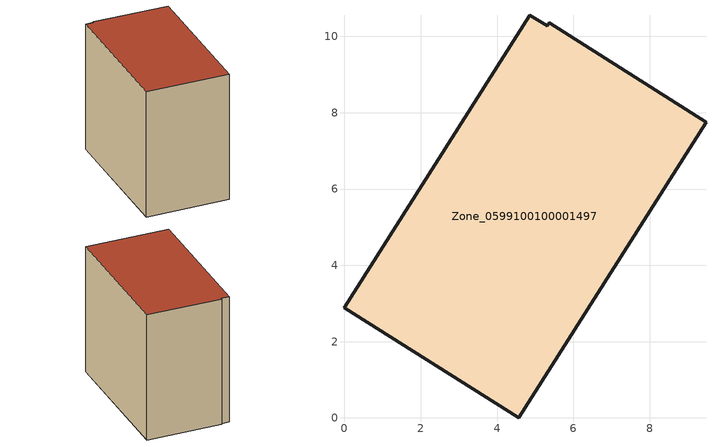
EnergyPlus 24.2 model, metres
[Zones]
Zone_0599100100001497
 floor ground (C_G): 5.31,10.28 5.37,10.35 9.47,7.75 4.57,0 0,2.88 4.86,10.56 z1.66
 wall outside (C_F): 0,2.88 4.57,0 9.47,7.75 5.37,10.35 5.31,10.28 4.86,10.56 0,2.88 z1.66:10.18
 roof outside (C_R): 5.31,10.28 4.86,10.56 0,2.88 4.57,0 9.47,7.75 5.37,10.35 z10.18
[BUILDING]
Pand.0599100100001497: North Axis=0; Terrain=City; Loads Convergence Tolerance Value=0.04; Temperature Convergence Tolerance Value=0.4; Solar Distribution=FullExterior; Maximum Number of Warmup Days=25; Minimum Number of Warmup Days=1
[Site:Location]
Rotterdam.The.Hague.AP_ZH_NLD Design_Conditions: Latitude=51.96; Longitude=4.45; Time Zone=1; Elevation=-4.5
[SITE:GROUNDTEMPERATURE:BUILDINGSURFACE]
18, 18, 18, 18, 18, 18, 18, 18, 18, 18, 18, 18
[MATERIAL] Thermal Absorptance=0.9; Solar Absorptance=0.7; Visible Absorptance=0.7
Name | Roughness | Thickness | Conductivity | Density | Specific Heat
G.TI.2006-2014 | MediumSmooth | 0.15 | 0.06 | 540 | 1210
F.TI.2006-2014 | Rough | 0.3 | 0.12 | 1920 | 840
R.TI.2006-2014 | MediumRough | 0.2 | 0.08 | 1500 | 1000
[CONSTRUCTION]
C_G: G.TI.2006-2014
C_F: F.TI.2006-2014
C_R: R.TI.2006-2014
[ZONE]
Zone_0599100100001497: Type=1; Multiplier=1; Ceiling Height=Autocalculate; Volume=Autocalculate; Floor Area=autocalculate; Part of Total Floor Area=Yes
[ZONEINFILTRATION:DESIGNFLOWRATE]
Infil_Zone_0599100100001497: Zone or ZoneList or Space or SpaceList=Zone_0599100100001497; Schedule=AlwaysOn; Design Flow Rate Calculation Method=Flow/Area; Flow Rate per Floor Area=0.0015; Constant Term Coefficient=1; Temperature Term Coefficient=0; Velocity Term Coefficient=0; Velocity Squared Term Coefficient=0
[HVACTEMPLATE:ZONE:IDEALLOADSAIRSYSTEM]
Zone_0599100100001497: Maximum Heating Supply Air Temperature=50; Minimum Cooling Supply Air Temperature=13; Maximum Heating Supply Air Humidity Ratio=0.0156; Minimum Cooling Supply Air Humidity Ratio=0.0077; Heating Limit=NoLimit; Cooling Limit=NoLimit; Dehumidification Control Type=ConstantSensibleHeatRatio; Cooling Sensible Heat Ratio=0.7; Dehumidification Setpoint=60; Humidification Control Type=None; Humidification Setpoint=30; Outdoor Air Method=None; Outdoor Air Flow Rate per Person=0.00944; Outdoor Air Flow Rate per Zone Floor Area=0; Outdoor Air Flow Rate per Zone=0; Demand Controlled Ventilation Type=None; Outdoor Air Economizer Type=NoEconomizer; Heat Recovery Type=None; Sensible Heat Recovery Effectiveness=0.7; Latent Heat Recovery Effectiveness=0.65
[ZONECONTROL:THERMOSTAT]
ThermostatControl_Zone_0599100100001497: Zone or ZoneList=Zone_0599100100001497; Control Type Schedule=DualSetpointControlType; Control 1=Thermostat_Zone_0599100100001497; Temperature Difference Between Cutout And Setpoint=0
[THERMOSTATSETPOINT:DUALSETPOINT]
Thermostat_Zone_0599100100001497: Heating Setpoint Temperature Schedule=HeatingSetpoint_Zone_0599100100001497; Cooling Setpoint Temperature Schedule=CoolingSetpoint_Zone_0599100100001497
[SCHEDULE:COMPACT]
HeatingSetpoint_Zone_0599100100001497: Through: 12/31, For: AllDays, Until: 24:00, 21
CoolingSetpoint_Zone_0599100100001497: Through: 12/31, For: AllDays, Until: 24:00, 24
DualSetpointControlType: Through: 12/31, For: AllDays, Until: 24:00, 4
AlwaysOn: Through: 12/31, For: AllDays, Until: 24:00, 1
